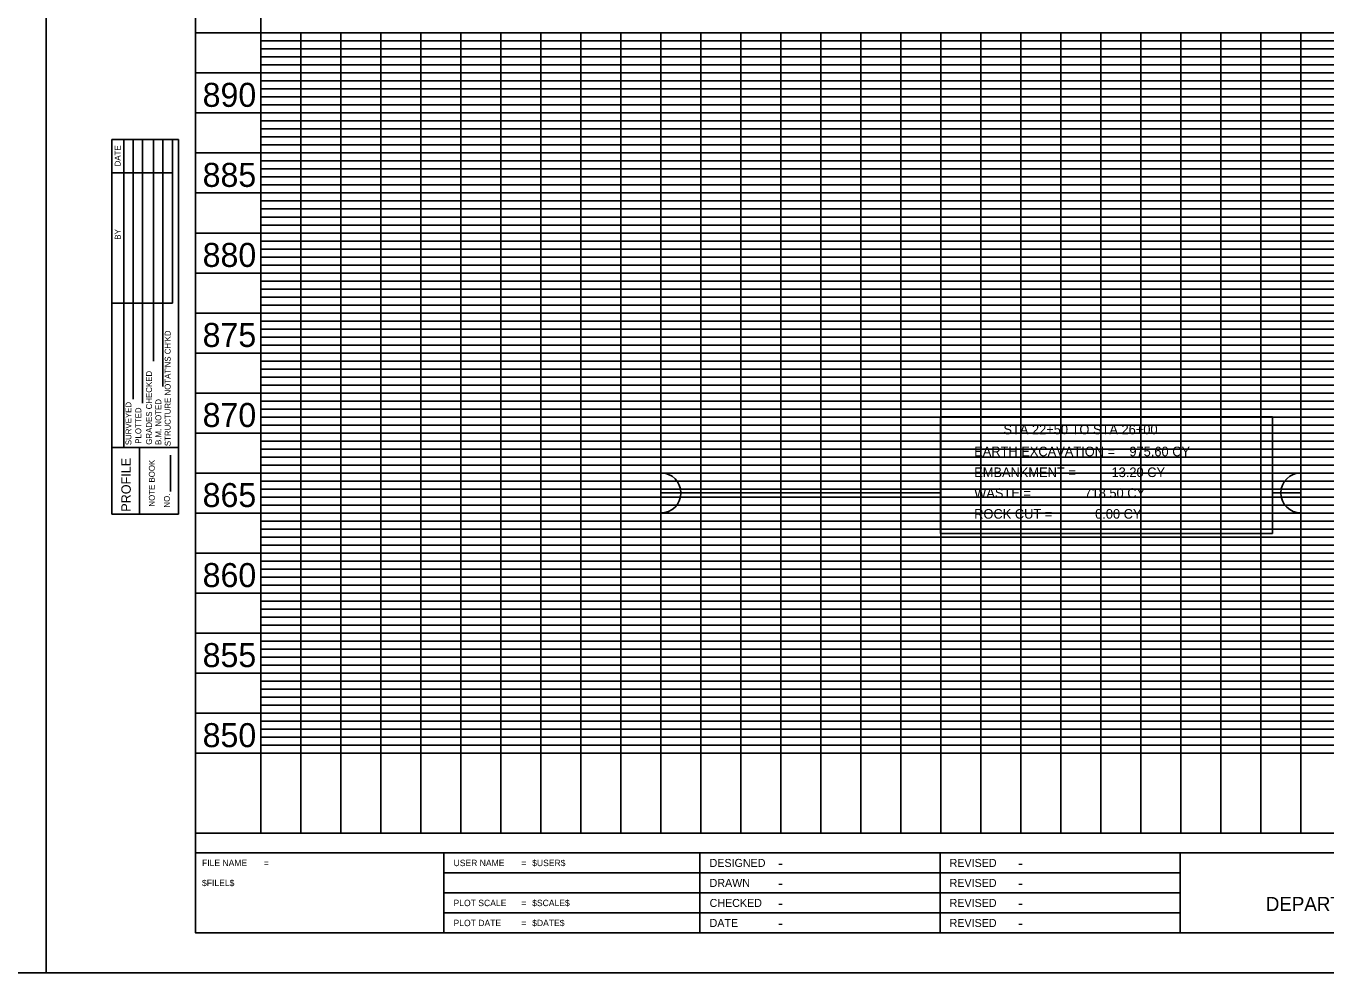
# Model space of a CAD drawing. Extents: x 2392602 to 2396002, y 2003850 to 2004950.
# Drawn here: x 2394289 to 2395102, y 2003850 to 2004441 of the extents above; entities that cross this region are included whole.
import ezdxf

# ---------------------------------------------------------------- set-up
doc = ezdxf.new("R2010")
doc.units = 0
for name, color, linetype in [('Design_PR_Roadway Profile', 7, 'Continuous'), ('ROW_EX ROW Markers', 7, 'Continuous'), ('Sheets_50 Reference Boundary', 7, 'Continuous'), ('Sheets_General Details', 7, 'Continuous'), ('Sheets_Minor Grid', 7, 'Continuous')]:
    doc.layers.add(name, color=color, linetype=linetype)

msp = doc.modelspace()

# ---------------------------------------------------------------- linework, layer by layer
at = {"layer": 'Design_PR_Roadway Profile'}
for p, q in [((2395068.5, 2004197.13), (2394861, 2004197.13)), ((2394861, 2004197.13), (2394861, 2004124.35)), ((2395068.5, 2004124.35), (2395068.5, 2004197.13)), ((2394686.22, 2004149.7), (2394686.22, 2004162.2)), ((2395086.22, 2004149.7), (2395086.22, 2004162.2)), ((2394686.22, 2004149.7), (2394686.22, 2004137.2)), ((2394686.23, 2004149.7), (2394686.22, 2004149.7)), ((2394698.72, 2004149.7), (2394686.23, 2004149.7)), ((2394698.72, 2004149.7), (2394861, 2004149.7)), ((2395068.5, 2004149.7), (2395086.22, 2004149.7)), ((2395073.72, 2004149.7), (2395086.21, 2004149.7)), ((2395086.21, 2004149.7), (2395086.22, 2004149.7)), ((2395086.22, 2004149.7), (2395086.22, 2004137.2)), ((2394861, 2004124.35), (2395068.5, 2004124.35))]:
    msp.add_line(p, q, dxfattribs=at)
for centre, start, end in [((2394686.22, 2004149.7), 0.00001, 90), ((2395086.22, 2004149.7), 90, 179.99999), ((2394686.22, 2004149.7), 270, 0), ((2395086.22, 2004149.7), 180, 270)]:
    msp.add_arc(centre, 12.5, start, end, dxfattribs=at)
at = {"layer": 'ROW_EX ROW Markers'}
for points in [[(2392601.97, 2003849.81), (2394301.97, 2003849.81), (2394301.97, 2004949.81), (2392601.97, 2004949.81)], [(2394301.97, 2003849.81), (2396001.97, 2003849.81), (2396001.97, 2004949.81), (2394301.97, 2004949.81)]]:
    msp.add_lwpolyline(points, close=True, dxfattribs=at)
at = {"layer": 'Sheets_50 Reference Boundary'}
for points in [[(2394395.47, 2004437.06), (2395976.97, 2004437.06), (2395976.97, 2004924.81), (2394395.47, 2004924.81)], [(2394436.22, 2004924.81), (2394436.22, 2004437.06), (2395936.22, 2004437.06), (2395936.22, 2004924.81), (2395765.71, 2004924.81), (2395765.71, 2004924.81)]]:
    msp.add_lwpolyline(points, close=True, dxfattribs=at)
at = {"layer": 'Sheets_General Details'}
for p, q in [((2394301.97, 2004949.81), (2394301.97, 2003849.81)), ((2394301.97, 2004949.81), (2394301.97, 2003849.81)), ((2394343.17, 2004136.51), (2394343.17, 2004370.48)), ((2394343.17, 2004370.48), (2394384.67, 2004370.48)), ((2394350.52, 2004178.16), (2394350.52, 2004370.48)), ((2394356.4, 2004208.19), (2394356.4, 2004370.48)), ((2394362.28, 2004205.71), (2394362.28, 2004370.48)), ((2394369.16, 2004231.94), (2394369.16, 2004370.48)), ((2394375.04, 2004216.08), (2394375.04, 2004370.48)), ((2394380.92, 2004268.18), (2394380.92, 2004370.48)), ((2394384.67, 2004370.48), (2394384.67, 2004136.51)), ((2394380.92, 2004349.66), (2394343.17, 2004349.66)), ((2394380.92, 2004268.18), (2394343.17, 2004268.18)), ((2394384.67, 2004178.16), (2394343.17, 2004178.16)), ((2394360.32, 2004136.51), (2394360.32, 2004178.16)), ((2394379.69, 2004150.63), (2394379.69, 2004173.32)), ((2394384.67, 2004136.51), (2394343.17, 2004136.51)), ((2394395.47, 2003924.81), (2395976.97, 2003924.81)), ((2394550.68, 2003924.81), (2394550.68, 2003874.81)), ((2394710.68, 2003924.81), (2394710.68, 2003874.81)), ((2394860.68, 2003924.81), (2394860.68, 2003874.81)), ((2395010.68, 2003924.81), (2395010.68, 2003874.81)), ((2394550.68, 2003912.31), (2395010.68, 2003912.31)), ((2394550.68, 2003899.81), (2395010.68, 2003899.81)), ((2394550.68, 2003887.31), (2395010.68, 2003887.31)), ((2394301.97, 2003849.81), (2392601.97, 2003849.81)), ((2396001.97, 2003849.81), (2394301.97, 2003849.81))]:
    msp.add_line(p, q, dxfattribs=at)
for points in [[(2394395.47, 2004924.81), (2395976.97, 2004924.81), (2395976.97, 2003874.81), (2394395.47, 2003874.81), (2394395.47, 2004924.81)], [(2394395.47, 2003937.06), (2395976.97, 2003937.06), (2395976.97, 2003987.06), (2394395.47, 2003987.06), (2394395.47, 2004037.06), (2395976.97, 2004037.06), (2395976.97, 2004087.06), (2394395.47, 2004087.06), (2394395.47, 2004137.06), (2395976.97, 2004137.06), (2395976.97, 2004187.06), (2394395.47, 2004187.06), (2394395.47, 2004237.06), (2395976.97, 2004237.06), (2395976.97, 2004287.06), (2394395.47, 2004287.06), (2394395.47, 2004337.06), (2395976.97, 2004337.06), (2395976.97, 2004387.06), (2394395.47, 2004387.06), (2394395.47, 2004437.06), (2395976.97, 2004437.06)], [(2394436.22, 2003937.06), (2394436.22, 2004437.06), (2394486.22, 2004437.06), (2394486.22, 2003937.06), (2394536.22, 2003937.06), (2394536.22, 2004437.06), (2394586.22, 2004437.06), (2394586.22, 2003937.06), (2394636.22, 2003937.06), (2394636.22, 2004437.06), (2394686.22, 2004437.06), (2394686.22, 2003937.06), (2394636.22, 2003937.06), (2394636.22, 2004437.06), (2394686.22, 2004437.06), (2394686.22, 2003937.06), (2394736.22, 2003937.06), (2394736.22, 2004437.06), (2394786.22, 2004437.06), (2394786.22, 2003937.06), (2394836.22, 2003937.06), (2394836.22, 2004437.06), (2394886.22, 2004437.06), (2394886.22, 2003937.06), (2394936.22, 2003937.06), (2394936.22, 2004437.06), (2394986.22, 2004437.06), (2394986.22, 2003937.06), (2395036.22, 2003937.06), (2395036.22, 2004437.06), (2395086.22, 2004437.06), (2395086.22, 2003937.06), (2395136.22, 2003937.06)]]:
    msp.add_lwpolyline(points, dxfattribs=at)
at = {"layer": 'Sheets_Minor Grid'}
for p, q in [((2394395.47, 2004412.06), (2395976.97, 2004412.06)), ((2395976.97, 2004362.06), (2394395.47, 2004362.06)), ((2394395.47, 2004312.06), (2395976.97, 2004312.06)), ((2395976.97, 2004262.06), (2394395.47, 2004262.06)), ((2394395.47, 2004212.06), (2395976.97, 2004212.06)), ((2395976.97, 2004162.06), (2394395.47, 2004162.06)), ((2394395.47, 2004112.06), (2395976.97, 2004112.06)), ((2394395.47, 2004062.06), (2395976.97, 2004062.06)), ((2394395.47, 2004012.06), (2395976.97, 2004012.06))]:
    msp.add_line(p, q, dxfattribs=at)
for points in [[(2394461.22, 2003937.06), (2394461.22, 2004437.06), (2394511.22, 2004437.06), (2394511.22, 2003937.06), (2394561.22, 2003937.06), (2394561.22, 2004437.06), (2394611.22, 2004437.06), (2394611.22, 2003937.06), (2394661.22, 2003937.06), (2394661.22, 2004437.06), (2394611.22, 2004437.06), (2394611.22, 2003937.06), (2394661.22, 2003937.06), (2394661.22, 2004437.06), (2394711.22, 2004437.06), (2394711.22, 2003937.06), (2394761.22, 2003937.06), (2394761.22, 2004437.06), (2394811.22, 2004437.06), (2394811.22, 2003937.06), (2394861.22, 2003937.06), (2394861.22, 2004437.06), (2394911.22, 2004437.06), (2394911.22, 2003937.06), (2394961.22, 2003937.06), (2394961.22, 2004437.06), (2395011.22, 2004437.06), (2395011.22, 2003937.06), (2395061.22, 2003937.06), (2395061.22, 2004437.06), (2395111.22, 2004437.06)], [(2395936.22, 2004432.06), (2394436.22, 2004432.06)], [(2395936.22, 2004422.06), (2394436.22, 2004422.06), (2394436.22, 2004427.06), (2395936.22, 2004427.06)], [(2395936.22, 2004407.06), (2394436.22, 2004407.06), (2394436.22, 2004417.06), (2395936.22, 2004417.06)], [(2395936.22, 2004397.06), (2394436.22, 2004397.06), (2394436.22, 2004402.06), (2395936.22, 2004402.06)], [(2395936.22, 2004382.06), (2394436.22, 2004382.06), (2394436.22, 2004392.06), (2395936.22, 2004392.06)], [(2395936.22, 2004372.06), (2394436.22, 2004372.06), (2394436.22, 2004377.06), (2395936.22, 2004377.06)], [(2395936.22, 2004357.06), (2394436.22, 2004357.06), (2394436.22, 2004367.06), (2395936.22, 2004367.06)], [(2395936.22, 2004347.06), (2394436.22, 2004347.06), (2394436.22, 2004352.06), (2395936.22, 2004352.06)], [(2395936.22, 2004332.06), (2394436.22, 2004332.06), (2394436.22, 2004342.06), (2395936.22, 2004342.06)], [(2395936.22, 2004322.06), (2394436.22, 2004322.06), (2394436.22, 2004327.06), (2395936.22, 2004327.06)], [(2395936.22, 2004307.06), (2394436.22, 2004307.06), (2394436.22, 2004317.06), (2395936.22, 2004317.06)], [(2395936.22, 2004297.06), (2394436.22, 2004297.06), (2394436.22, 2004302.06)], [(2394436.22, 2004302.06), (2395936.22, 2004302.06)], [(2395936.22, 2004282.06), (2394436.22, 2004282.06), (2394436.22, 2004292.06), (2395936.22, 2004292.06)], [(2395936.22, 2004272.06), (2394436.22, 2004272.06), (2394436.22, 2004277.06), (2395936.22, 2004277.06)], [(2395936.22, 2004257.06), (2394436.22, 2004257.06), (2394436.22, 2004267.06), (2395936.22, 2004267.06)], [(2395936.22, 2004247.06), (2394436.22, 2004247.06), (2394436.22, 2004252.06), (2395936.22, 2004252.06)], [(2395936.22, 2004232.06), (2394436.22, 2004232.06), (2394436.22, 2004242.06), (2395936.22, 2004242.06)], [(2395936.22, 2004222.06), (2394436.22, 2004222.06), (2394436.22, 2004227.06), (2395936.22, 2004227.06)], [(2395936.22, 2004207.06), (2394436.22, 2004207.06), (2394436.22, 2004217.06), (2395936.22, 2004217.06)], [(2395936.22, 2004197.06), (2394436.22, 2004197.06), (2394436.22, 2004202.06), (2395936.22, 2004202.06)], [(2395936.22, 2004182.06), (2394436.22, 2004182.06), (2394436.22, 2004192.06), (2395936.22, 2004192.06)], [(2395936.22, 2004172.06), (2394436.22, 2004172.06), (2394436.22, 2004177.06), (2395936.22, 2004177.06)], [(2395936.22, 2004157.06), (2394436.22, 2004157.06), (2394436.22, 2004167.06), (2395936.22, 2004167.06)], [(2395936.22, 2004147.06), (2394436.22, 2004147.06), (2394436.22, 2004152.06), (2395936.22, 2004152.06)], [(2395936.22, 2004132.06), (2394436.22, 2004132.06), (2394436.22, 2004142.06), (2395936.22, 2004142.06)], [(2395936.22, 2004122.06), (2394436.22, 2004122.06), (2394436.22, 2004127.06), (2395936.22, 2004127.06)], [(2395936.22, 2004107.06), (2394436.22, 2004107.06), (2394436.22, 2004117.06), (2395936.22, 2004117.06)], [(2395936.22, 2004097.06), (2394436.22, 2004097.06), (2394436.22, 2004102.06), (2395936.22, 2004102.06)], [(2395936.22, 2004082.06), (2394436.22, 2004082.06), (2394436.22, 2004092.06), (2395936.22, 2004092.06)], [(2395936.22, 2004072.06), (2394436.22, 2004072.06), (2394436.22, 2004077.06), (2395936.22, 2004077.06)], [(2395936.22, 2004057.06), (2394436.22, 2004057.06), (2394436.22, 2004067.06), (2395936.22, 2004067.06)], [(2395936.22, 2004047.06), (2394436.22, 2004047.06), (2394436.22, 2004052.06), (2395936.22, 2004052.06)], [(2395936.22, 2004032.06), (2394436.22, 2004032.06), (2394436.22, 2004042.06), (2395936.22, 2004042.06)], [(2395936.22, 2004022.06), (2394436.22, 2004022.06), (2394436.22, 2004027.06), (2395936.22, 2004027.06)], [(2395936.22, 2004007.06), (2394436.22, 2004007.06), (2394436.22, 2004017.06), (2395936.22, 2004017.06)], [(2395936.22, 2003997.06), (2394436.22, 2003997.06), (2394436.22, 2004002.06), (2395936.22, 2004002.06)], [(2394436.22, 2003992.06), (2395936.22, 2003992.06)]]:
    msp.add_lwpolyline(points, dxfattribs=at)

# ---------------------------------------------------------------- texts
at = {"layer": 'Design_PR_Roadway Profile'}
for s, p in [('STA 22+50 TO STA 26+00', (2394900.31, 2004186.35)), ('EARTH EXCAVATION =    975.60 CY', (2394882.04, 2004172.6)), ('EMBANKMENT =          13.20 CY', (2394882.04, 2004159.6)), ('WASTE =               718.50 CY', (2394882.04, 2004146.6)), ('ROCK CUT =            0.00 CY', (2394882.04, 2004133.6))]:
    msp.add_text(s, height=6, dxfattribs=at).set_placement(p)
at = {"layer": 'Sheets_General Details'}
for s, height, p in [('890', 15, (2394399.87, 2004390.87)), ('885', 15, (2394399.87, 2004340.87)), ('880', 15, (2394399.87, 2004290.87)), ('875', 15, (2394399.87, 2004240.87)), ('870', 15, (2394399.87, 2004190.87)), ('865', 15, (2394399.87, 2004140.87)), ('860', 15, (2394399.87, 2004090.87)), ('855', 15, (2394399.87, 2004040.87)), ('850', 15, (2394399.87, 2003990.87)), ('DESIGNED', 5, (2394716.68, 2003916.06)), ('-', 7, (2394759.38, 2003915.06)), ('REVISED', 5, (2394866.68, 2003916.06)), ('-', 7, (2394909.38, 2003915.06)), ('DRAWN', 5, (2394716.68, 2003903.56)), ('REVISED', 5, (2394866.68, 2003903.56)), ('-', 7, (2394759.38, 2003902.56)), ('-', 7, (2394909.38, 2003902.56)), ('CHECKED', 5, (2394716.68, 2003891.06)), ('-', 7, (2394759.38, 2003890.06)), ('REVISED', 5, (2394866.68, 2003891.06)), ('-', 7, (2394909.38, 2003890.06)), ('DEPARTMENT OF TRANSPORTATION', 8.7501, (2395064.3, 2003888.56)), ('DATE', 5, (2394716.68, 2003878.56)), ('REVISED', 5, (2394866.68, 2003878.56)), ('-', 7, (2394759.38, 2003877.56)), ('-', 7, (2394909.38, 2003877.56))]:
    msp.add_text(s, height=height, dxfattribs=at).set_placement(p)
for s, height, rotation, p in [('DATE', 3.677, 90, (2394348.57, 2004353.72)), ('BY', 3.676, 90, (2394348.66, 2004307.91)), ("STRUCTURE NOTAT'NS CH'KD", 3.673, 90, (2394379.85, 2004178.91)), ('GRADES CHECKED', 3.675, 90, (2394368.18, 2004179.8)), ('B.M. NOTED', 3.676, 90, (2394374.01, 2004179.68)), ('SURVEYED', 3.674, 90, (2394355.33, 2004179.53)), ('PLOTTED', 3.677, 90, (2394361.49, 2004180.42)), ('PROFILE', 5.879, 90, (2394354.95, 2004137.96)), ('NOTE BOOK', 3.673, 90, (2394369.93, 2004141.18)), ('NO.', 3.676, 90, (2394379.38, 2004140.55)), ('FILE NAME', 4, 360, (2394399.47, 2003916.56)), ('=', 4, 360, (2394438.09, 2003916.56)), ('USER NAME', 4, 360, (2394556.68, 2003916.56)), ('=', 4, 360, (2394599.07, 2003916.56)), ('$USER$', 4, 360, (2394605.79, 2003916.56)), ('$FILEL$', 4, 360, (2394399.47, 2003904.06)), ('PLOT SCALE', 4, 360, (2394556.68, 2003891.56)), ('=', 4, 360, (2394599.07, 2003891.56)), ('$SCALE$', 4, 360, (2394605.79, 2003891.56)), ('PLOT DATE', 4, 360, (2394556.68, 2003879.06)), ('=', 4, 360, (2394599.07, 2003879.06)), ('$DATE$', 4, 360, (2394605.79, 2003879.06))]:
    msp.add_text(s, height=height, rotation=rotation, dxfattribs=at).set_placement(p)

doc.saveas('drawing.dxf')
